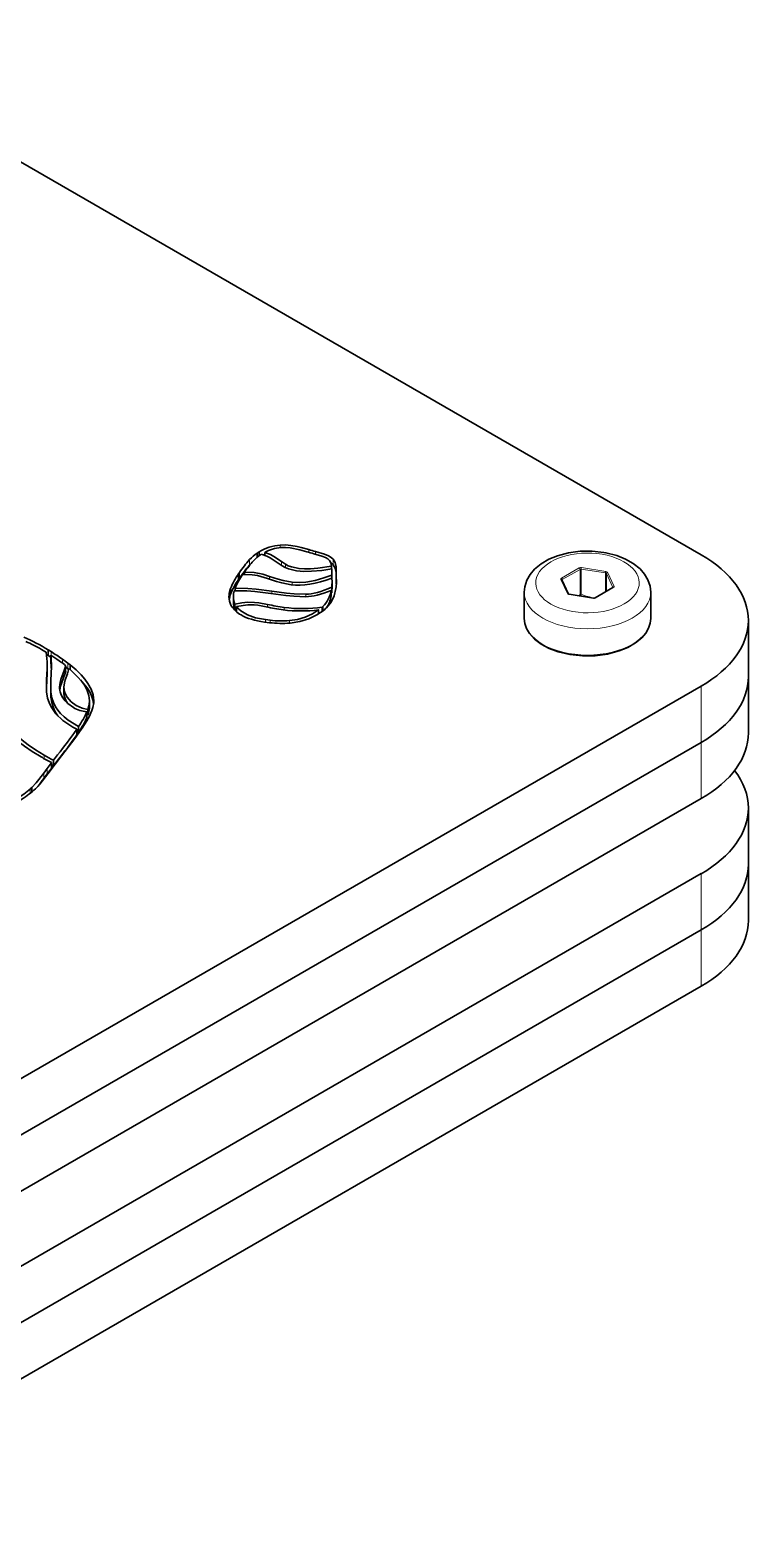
# Model space of a CAD drawing. Extents: x 413 to 941, y 150 to 687.
# Drawn here: x 792.7 to 824, y 621 to 685.5 of the extents above; entities that cross this region are included whole.
import ezdxf

# ---------------------------------------------------------------- set-up
doc = ezdxf.new("R2010")
doc.units = 0

msp = doc.modelspace()

# ---------------------------------------------------------------- linework, layer by layer
at = {"color": 7, "lineweight": 35}
for p, q in [((782.344, 685.523), (821.942, 662.661)), ((782.344, 634.084), (821.942, 656.946)), ((782.344, 631.634), (821.942, 654.496)), ((782.344, 631.634), (821.942, 654.496)), ((782.344, 629.185), (821.942, 652.047)), ((782.344, 625.919), (821.942, 648.781)), ((782.344, 623.469), (821.942, 646.331)), ((782.344, 623.469), (821.942, 646.331)), ((782.344, 621.02), (821.942, 643.882))]:
    msp.add_line(p, q, dxfattribs=at)
at = {"color": 7, "lineweight": 13, "ltscale": 0.006123}
for p, q in [((802.296, 662.451), (802.296, 662.206)), ((805.934, 662.47), (805.934, 662.225)), ((801.853, 661.897), (801.853, 661.652)), ((806.056, 662.143), (806.056, 661.898)), ((806.059, 661.812), (806.059, 661.567)), ((806.062, 661.747), (806.062, 661.502)), ((793.47, 657.403), (793.47, 657.158)), ((794.18, 657.506), (794.18, 657.261)), ((794.24, 656.717), (794.24, 656.472)), ((793.661, 653.591), (793.661, 653.346)), ((793.339, 653.162), (793.339, 652.917)), ((793.489, 653.365), (793.489, 653.12))]:
    msp.add_line(p, q, dxfattribs=at)
at = {"color": 7, "lineweight": 35, "ltscale": 0.002282}
msp.add_line((802.704, 662.788), (802.628, 662.737), dxfattribs=at)
at = {"color": 7, "lineweight": 35, "ltscale": 0.004466}
msp.add_line((802.628, 662.737), (802.628, 662.559), dxfattribs=at)
at = {"color": 7, "lineweight": 35, "ltscale": 0.004211}
msp.add_line((802.704, 662.788), (802.704, 662.619), dxfattribs=at)
at = {"color": 7, "lineweight": 35, "ltscale": 0.000952679}
msp.add_line((802.77, 662.666), (802.802, 662.687), dxfattribs=at)
at = {"color": 7, "lineweight": 35, "ltscale": 0.001043}
msp.add_line((802.952, 662.672), (802.914, 662.655), dxfattribs=at)
at = {"color": 7, "lineweight": 35, "ltscale": 0.00307}
msp.add_line((802.953, 662.765), (802.953, 662.642), dxfattribs=at)
at = {"color": 7, "lineweight": 13, "ltscale": 0.002739}
msp.add_line((803.63, 663.083), (803.63, 662.974), dxfattribs=at)
at = {"color": 7, "lineweight": 13, "ltscale": 0.003078}
msp.add_line((804.874, 662.887), (804.874, 662.764), dxfattribs=at)
at = {"color": 7, "lineweight": 13, "ltscale": 0.002979}
msp.add_line((805.166, 662.805), (805.166, 662.686), dxfattribs=at)
at = {"color": 7, "lineweight": 35, "ltscale": 0.001771}
for p, q in [((801.853, 661.897), (801.812, 661.839)), ((801.853, 661.652), (801.812, 661.594))]:
    msp.add_line(p, q, dxfattribs=at)
at = {"color": 7, "lineweight": 35, "ltscale": 0.006123}
for p, q in [((801.812, 661.839), (801.812, 661.594)), ((805.87, 661.255), (805.87, 661.01)), ((805.872, 661.275), (805.872, 661.03)), ((805.881, 661.489), (805.881, 661.245)), ((801.441, 661.112), (801.441, 660.867)), ((801.588, 660.834), (801.588, 660.589)), ((801.658, 660.519), (801.658, 660.275)), ((805.845, 661.112), (805.845, 660.867)), ((793.524, 658.528), (793.524, 658.283)), ((793.642, 658.291), (793.642, 658.046)), ((793.488, 657.869), (793.488, 657.624)), ((794.292, 657.835), (794.292, 657.59)), ((793.641, 656.958), (793.641, 656.713)), ((794.215, 656.897), (794.215, 656.652)), ((795.295, 656.089), (795.295, 655.844)), ((795.304, 656.089), (795.304, 655.844)), ((795.33, 656.309), (795.33, 656.064)), ((795.212, 655.822), (795.212, 655.577)), ((795.256, 655.928), (795.256, 655.683)), ((794.775, 655.071), (794.775, 654.826)), ((794.852, 655.182), (794.852, 654.937)), ((793.679, 653.614), (793.679, 653.369))]:
    msp.add_line(p, q, dxfattribs=at)
at = {"color": 7, "lineweight": 35, "ltscale": 0.002641}
msp.add_line((802.069, 661.908), (802.069, 661.802), dxfattribs=at)
at = {"color": 7, "lineweight": 35, "ltscale": 0.000266767}
msp.add_line((802.304, 662.214), (802.296, 662.206), dxfattribs=at)
at = {"color": 7, "lineweight": 35, "ltscale": 0.004938}
msp.add_line((803.542, 662.3), (803.704, 662.188), dxfattribs=at)
at = {"color": 7, "lineweight": 35, "ltscale": 0.004943}
msp.add_line((803.849, 662.257), (803.686, 662.37), dxfattribs=at)
at = {"color": 7, "lineweight": 13, "ltscale": 0.004247}
msp.add_line((803.686, 662.37), (803.686, 662.2), dxfattribs=at)
at = {"color": 7, "lineweight": 13, "ltscale": 0.003795}
msp.add_line((803.849, 662.257), (803.849, 662.106), dxfattribs=at)
at = {"color": 7, "lineweight": 35, "ltscale": 0.002838}
msp.add_line((805.863, 662.164), (805.863, 662.051), dxfattribs=at)
at = {"color": 7, "lineweight": 35, "ltscale": 0.00166}
msp.add_line((805.871, 661.94), (805.87, 661.874), dxfattribs=at)
at = {"color": 7, "lineweight": 35, "ltscale": 0.001605}
msp.add_line((805.87, 661.874), (805.871, 661.809), dxfattribs=at)
at = {"color": 7, "lineweight": 35, "ltscale": 0.00152}
msp.add_line((805.871, 662.053), (805.871, 661.992), dxfattribs=at)
at = {"color": 7, "lineweight": 35, "ltscale": 0.001293}
msp.add_line((805.871, 661.992), (805.871, 661.94), dxfattribs=at)
at = {"color": 7, "lineweight": 35, "ltscale": 0.004842}
for p, q in [((805.871, 661.992), (805.871, 661.798)), ((805.48, 660.409), (805.48, 660.215))]:
    msp.add_line(p, q, dxfattribs=at)
at = {"color": 7, "lineweight": 13, "ltscale": 0.003265}
msp.add_line((805.871, 661.94), (805.871, 661.809), dxfattribs=at)
at = {"color": 7, "lineweight": 35, "ltscale": 0.000869431}
msp.add_line((805.871, 661.809), (805.873, 661.775), dxfattribs=at)
at = {"color": 7, "lineweight": 35, "ltscale": 0.001413}
msp.add_line((806.06, 662.087), (806.056, 662.143), dxfattribs=at)
at = {"color": 7, "lineweight": 35, "ltscale": 0.000894423}
msp.add_line((806.058, 661.863), (806.056, 661.898), dxfattribs=at)
at = {"color": 7, "lineweight": 35, "ltscale": 0.001712}
msp.add_line((806.058, 661.87), (806.059, 661.939), dxfattribs=at)
at = {"color": 7, "lineweight": 35, "ltscale": 0.00147}
msp.add_line((806.059, 661.812), (806.058, 661.87), dxfattribs=at)
at = {"color": 7, "lineweight": 35, "ltscale": 0.006125}
for p, q in [((806.058, 661.87), (806.058, 661.625)), ((801.467, 661.194), (801.467, 660.949)), ((801.724, 660.418), (801.724, 660.173)), ((793.76, 653.719), (793.76, 653.474))]:
    msp.add_line(p, q, dxfattribs=at)
at = {"color": 7, "lineweight": 35, "ltscale": 0.002123}
msp.add_line((806.059, 661.939), (806.06, 662.024), dxfattribs=at)
at = {"color": 7, "lineweight": 35, "ltscale": 0.001613}
for p, q in [((806.062, 661.747), (806.059, 661.812)), ((806.062, 661.502), (806.059, 661.567))]:
    msp.add_line(p, q, dxfattribs=at)
at = {"color": 7, "lineweight": 35, "ltscale": 0.001578}
msp.add_line((806.06, 662.024), (806.06, 662.087), dxfattribs=at)
at = {"color": 7, "lineweight": 35, "ltscale": 0.003275}
msp.add_line((806.06, 662.087), (806.06, 661.956), dxfattribs=at)
at = {"color": 7, "lineweight": 13, "ltscale": 0.022392}
for p, q in [((816.638, 662.089), (815.862, 661.641)), ((817.347, 660.784), (818.123, 661.232))]:
    msp.add_line(p, q, dxfattribs=at)
at = {"color": 7, "lineweight": 13, "ltscale": 0.022393}
msp.add_line((816.673, 662.028), (815.898, 661.58), dxfattribs=at)
at = {"color": 7, "lineweight": 13, "ltscale": 0.027278}
msp.add_line((816.673, 660.937), (816.673, 662.028), dxfattribs=at)
at = {"color": 7, "lineweight": 13, "ltscale": 0.026804}
for p, q in [((817.781, 661.871), (816.722, 662.035)), ((816.191, 660.933), (817.251, 660.769))]:
    msp.add_line(p, q, dxfattribs=at)
at = {"color": 7, "lineweight": 13, "ltscale": 0.027277}
msp.add_line((816.722, 660.944), (816.722, 662.035), dxfattribs=at)
at = {"color": 7, "lineweight": 13, "ltscale": 0.026806}
msp.add_line((817.794, 661.94), (816.735, 662.104), dxfattribs=at)
at = {"color": 7, "lineweight": 13, "ltscale": 0.0205}
msp.add_line((817.781, 661.051), (817.781, 661.871), dxfattribs=at)
at = {"color": 7, "lineweight": 13, "ltscale": 0.01686}
msp.add_line((818.1, 661.239), (817.817, 661.851), dxfattribs=at)
at = {"color": 7, "lineweight": 13, "ltscale": 0.019479}
msp.add_line((817.817, 661.072), (817.817, 661.851), dxfattribs=at)
at = {"color": 7, "lineweight": 13, "ltscale": 0.016861}
for p, q in [((818.149, 661.287), (817.865, 661.899)), ((815.836, 661.585), (816.12, 660.974))]:
    msp.add_line(p, q, dxfattribs=at)
at = {"color": 7, "lineweight": 35, "ltscale": 0.002135}
for p, q in [((801.467, 661.194), (801.441, 661.113)), ((801.467, 660.949), (801.441, 660.868))]:
    msp.add_line(p, q, dxfattribs=at)
at = {"color": 7, "lineweight": 35, "ltscale": 0.002687}
msp.add_line((801.668, 661.208), (801.668, 661.101), dxfattribs=at)
at = {"color": 7, "lineweight": 13, "ltscale": 0.003171}
msp.add_line((803.167, 661.718), (803.167, 661.591), dxfattribs=at)
at = {"color": 7, "lineweight": 13, "ltscale": 0.00278}
msp.add_line((804.152, 661.467), (804.152, 661.356), dxfattribs=at)
at = {"color": 7, "lineweight": 35, "ltscale": 0.000498944}
for p, q in [((805.872, 661.275), (805.87, 661.255)), ((805.872, 661.03), (805.87, 661.01))]:
    msp.add_line(p, q, dxfattribs=at)
at = {"color": 7, "lineweight": 35, "ltscale": 0.003159}
msp.add_line((805.873, 661.775), (805.873, 661.648), dxfattribs=at)
at = {"color": 7, "lineweight": 35, "ltscale": 0.004019}
msp.add_line((805.877, 661.65), (805.881, 661.489), dxfattribs=at)
at = {"color": 7, "lineweight": 35, "ltscale": 0.001694}
msp.add_line((806.052, 661.201), (806.06, 661.269), dxfattribs=at)
at = {"color": 7, "lineweight": 35, "ltscale": 0.001468}
msp.add_line((806.059, 661.567), (806.058, 661.625), dxfattribs=at)
at = {"color": 7, "lineweight": 35, "ltscale": 0.002893}
msp.add_line((806.067, 661.387), (806.062, 661.502), dxfattribs=at)
at = {"color": 7, "lineweight": 35, "ltscale": 0.016861}
msp.add_line((815.882, 661.566), (816.166, 660.954), dxfattribs=at)
at = {"color": 7, "lineweight": 13, "ltscale": 0.001213}
msp.add_line((815.898, 661.531), (815.898, 661.58), dxfattribs=at)
at = {"color": 7, "lineweight": 35, "ltscale": 0.022392}
msp.add_line((817.322, 660.786), (818.098, 661.234), dxfattribs=at)
at = {"color": 7, "lineweight": 35, "ltscale": 0.000189516}
msp.add_line((818.098, 661.234), (818.104, 661.239), dxfattribs=at)
at = {"color": 7, "lineweight": 35, "ltscale": 0.000124525}
msp.add_line((801.627, 661.094), (801.628, 661.099), dxfattribs=at)
at = {"color": 7, "lineweight": 13, "ltscale": 0.002806}
msp.add_line((803.262, 661.082), (803.262, 660.97), dxfattribs=at)
at = {"color": 7, "lineweight": 13, "ltscale": 0.002716}
msp.add_line((804.744, 660.947), (804.744, 660.838), dxfattribs=at)
at = {"color": 7, "lineweight": 35, "ltscale": 0.000671014}
msp.add_line((805.87, 661.01), (805.845, 660.999), dxfattribs=at)
at = {"color": 7, "lineweight": 35, "ltscale": 0.028578}
msp.add_line((814.243, 659.885), (814.243, 661.028), dxfattribs=at)
at = {"color": 7, "lineweight": 35, "ltscale": 0.026806}
msp.add_line((816.199, 660.941), (817.258, 660.778), dxfattribs=at)
at = {"color": 7, "lineweight": 13, "ltscale": 0.002202}
msp.add_line((816.607, 660.878), (816.673, 660.937), dxfattribs=at)
at = {"color": 7, "lineweight": 13, "ltscale": 0.001009}
msp.add_line((816.672, 660.868), (816.702, 660.895), dxfattribs=at)
at = {"color": 7, "lineweight": 13, "ltscale": 0.001325}
msp.add_line((816.722, 660.944), (816.702, 660.895), dxfattribs=at)
at = {"color": 7, "lineweight": 13, "ltscale": 0.004038}
msp.add_line((816.854, 660.84), (816.702, 660.895), dxfattribs=at)
at = {"color": 7, "lineweight": 35, "ltscale": 0.028577}
msp.add_line((819.743, 659.885), (819.743, 661.028), dxfattribs=at)
at = {"color": 7, "lineweight": 35, "ltscale": 0.001474}
msp.add_line((801.482, 660.476), (801.511, 660.425), dxfattribs=at)
at = {"color": 7, "lineweight": 35, "ltscale": 0.001688}
msp.add_line((801.724, 660.288), (801.658, 660.275), dxfattribs=at)
at = {"color": 7, "lineweight": 13, "ltscale": 0.002884}
msp.add_line((803.076, 660.499), (803.076, 660.384), dxfattribs=at)
at = {"color": 7, "lineweight": 13, "ltscale": 0.002783}
msp.add_line((803.799, 660.371), (803.799, 660.26), dxfattribs=at)
at = {"color": 7, "lineweight": 35, "ltscale": 0.004404}
msp.add_line((805.299, 660.265), (805.299, 660.089), dxfattribs=at)
at = {"color": 7, "lineweight": 35, "ltscale": 0.001491}
msp.add_line((805.359, 660.128), (805.3, 660.12), dxfattribs=at)
at = {"color": 7, "lineweight": 35, "ltscale": 0.000816328}
msp.add_line((805.48, 660.409), (805.455, 660.388), dxfattribs=at)
at = {"color": 7, "lineweight": 35, "ltscale": 0.004776}
msp.add_line((805.455, 660.388), (805.455, 660.196), dxfattribs=at)
at = {"color": 7, "lineweight": 35, "ltscale": 0.002778}
msp.add_line((805.532, 660.258), (805.616, 660.331), dxfattribs=at)
at = {"color": 7, "lineweight": 35, "ltscale": 0.000860046}
msp.add_line((805.616, 660.331), (805.641, 660.354), dxfattribs=at)
at = {"color": 7, "lineweight": 35, "ltscale": 0.0054}
msp.add_line((802.944, 659.732), (803.158, 659.706), dxfattribs=at)
at = {"color": 7, "lineweight": 35, "ltscale": 0.005176}
msp.add_line((803.192, 659.813), (802.986, 659.838), dxfattribs=at)
at = {"color": 7, "lineweight": 13, "ltscale": 0.002788}
msp.add_line((802.986, 659.838), (802.986, 659.727), dxfattribs=at)
at = {"color": 7, "lineweight": 13, "ltscale": 0.002759}
msp.add_line((803.192, 659.813), (803.192, 659.703), dxfattribs=at)
at = {"color": 7, "lineweight": 13, "ltscale": 0.002748}
msp.add_line((804.025, 659.798), (804.025, 659.688), dxfattribs=at)
at = {"color": 7, "lineweight": 35, "ltscale": 0.061237}
for p, q in [((823.993, 657.354), (823.993, 659.803)), ((823.993, 649.189), (823.993, 651.638))]:
    msp.add_line(p, q, dxfattribs=at)
at = {"color": 7, "lineweight": 35, "ltscale": 0.004414}
msp.add_line((793.236, 658.543), (793.388, 658.454), dxfattribs=at)
at = {"color": 7, "lineweight": 35, "ltscale": 0.00156}
msp.add_line((793.388, 658.454), (793.441, 658.421), dxfattribs=at)
at = {"color": 7, "lineweight": 35, "ltscale": 0.001941}
msp.add_line((793.524, 658.283), (793.458, 658.323), dxfattribs=at)
at = {"color": 7, "lineweight": 35, "ltscale": 0.003822}
msp.add_line((793.655, 658.448), (793.524, 658.528), dxfattribs=at)
at = {"color": 7, "lineweight": 35, "ltscale": 0.003454}
msp.add_line((793.642, 658.211), (793.524, 658.283), dxfattribs=at)
at = {"color": 7, "lineweight": 13, "ltscale": 0.004123}
msp.add_line((793.655, 658.448), (793.655, 658.283), dxfattribs=at)
at = {"color": 7, "lineweight": 13, "ltscale": 0.004372}
msp.add_line((794.15, 658.119), (794.15, 657.944), dxfattribs=at)
at = {"color": 7, "lineweight": 35, "ltscale": 0.003148}
msp.add_line((794.485, 657.867), (794.385, 657.945), dxfattribs=at)
at = {"color": 7, "lineweight": 13, "ltscale": 0.006125}
for p, q in [((794.385, 657.945), (794.385, 657.7)), ((795.329, 656.282), (795.329, 656.037))]:
    msp.add_line(p, q, dxfattribs=at)
at = {"color": 7, "lineweight": 35, "ltscale": 0.001838}
msp.add_line((794.235, 657.88), (794.292, 657.835), dxfattribs=at)
at = {"color": 7, "lineweight": 35, "ltscale": 0.002908}
msp.add_line((794.385, 657.7), (794.293, 657.77), dxfattribs=at)
at = {"color": 7, "lineweight": 35, "ltscale": 0.001335}
msp.add_line((794.427, 657.667), (794.385, 657.7), dxfattribs=at)
at = {"color": 7, "lineweight": 35, "ltscale": 0.004968}
msp.add_line((794.485, 657.867), (794.485, 657.669), dxfattribs=at)
at = {"color": 7, "lineweight": 35, "ltscale": 0.061238}
for p, q in [((823.993, 654.904), (823.993, 657.354)), ((823.993, 649.189), (823.993, 646.74))]:
    msp.add_line(p, q, dxfattribs=at)
at = {"color": 7, "lineweight": 13, "ltscale": 0.061238}
for p, q in [((821.942, 656.946), (821.942, 654.496)), ((821.942, 654.496), (821.942, 652.047)), ((821.942, 646.331), (821.942, 643.882))]:
    msp.add_line(p, q, dxfattribs=at)
at = {"color": 7, "lineweight": 35, "ltscale": 0.004155}
for p, q in [((795.295, 656.089), (795.256, 655.928)), ((795.295, 655.844), (795.256, 655.683))]:
    msp.add_line(p, q, dxfattribs=at)
at = {"color": 7, "lineweight": 35, "ltscale": 0.000238628}
for p, q in [((795.304, 656.089), (795.295, 656.089)), ((795.304, 655.844), (795.295, 655.844))]:
    msp.add_line(p, q, dxfattribs=at)
at = {"color": 7, "lineweight": 35, "ltscale": 0.000654666}
msp.add_line((795.33, 656.309), (795.329, 656.282), dxfattribs=at)
at = {"color": 7, "lineweight": 35, "ltscale": 0.000656192}
msp.add_line((795.33, 656.064), (795.329, 656.037), dxfattribs=at)
at = {"color": 7, "lineweight": 35, "ltscale": 0.001353}
msp.add_line((795.465, 655.967), (795.478, 656.02), dxfattribs=at)
at = {"color": 7, "lineweight": 35, "ltscale": 0.00076454}
msp.add_line((795.517, 656.281), (795.517, 656.311), dxfattribs=at)
at = {"color": 7, "lineweight": 35, "ltscale": 0.001114}
msp.add_line((795.256, 655.683), (795.212, 655.689), dxfattribs=at)
at = {"color": 7, "lineweight": 35, "ltscale": 0.002271}
msp.add_line((795.434, 655.88), (795.456, 655.968), dxfattribs=at)
at = {"color": 7, "lineweight": 35, "ltscale": 0.000215587}
msp.add_line((795.456, 655.968), (795.465, 655.967), dxfattribs=at)
at = {"color": 7, "lineweight": 35, "ltscale": 0.004889}
msp.add_line((794.603, 655.164), (794.775, 655.071), dxfattribs=at)
at = {"color": 7, "lineweight": 35, "ltscale": 0.002185}
msp.add_line((794.852, 654.937), (794.775, 654.979), dxfattribs=at)
at = {"color": 7, "lineweight": 35, "ltscale": 0.001874}
msp.add_line((794.964, 655.05), (795.007, 655.111), dxfattribs=at)
at = {"color": 7, "lineweight": 13, "ltscale": 0.003812}
msp.add_line((793.362, 653.937), (793.362, 653.784), dxfattribs=at)
at = {"color": 7, "lineweight": 35, "ltscale": 0.007108}
for p, q in [((793.661, 653.591), (793.489, 653.365)), ((793.661, 653.346), (793.489, 653.12))]:
    msp.add_line(p, q, dxfattribs=at)
at = {"color": 7, "lineweight": 35, "ltscale": 0.000702876}
for p, q in [((793.679, 653.614), (793.661, 653.591)), ((793.679, 653.369), (793.661, 653.346))]:
    msp.add_line(p, q, dxfattribs=at)
at = {"color": 7, "lineweight": 35, "ltscale": 0.007068}
msp.add_line((793.662, 653.322), (793.833, 653.547), dxfattribs=at)
at = {"color": 7, "lineweight": 35, "ltscale": 0.002304}
msp.add_line((793.76, 653.474), (793.679, 653.517), dxfattribs=at)
at = {"color": 7, "lineweight": 35, "ltscale": 0.007421}
msp.add_line((793.941, 653.954), (793.76, 653.719), dxfattribs=at)
at = {"color": 7, "lineweight": 35, "ltscale": 0.007422}
msp.add_line((793.941, 653.709), (793.76, 653.474), dxfattribs=at)
at = {"color": 7, "lineweight": 35, "ltscale": 0.011459}
msp.add_line((793.833, 653.547), (794.113, 653.909), dxfattribs=at)
at = {"color": 7, "lineweight": 35, "ltscale": 0.006309}
for p, q in [((793.489, 653.365), (793.339, 653.162)), ((793.489, 653.12), (793.339, 652.917))]:
    msp.add_line(p, q, dxfattribs=at)
at = {"color": 7, "lineweight": 35, "ltscale": 0.006287}
msp.add_line((793.512, 653.12), (793.662, 653.322), dxfattribs=at)
at = {"color": 7, "lineweight": 35, "ltscale": 0.002305}
msp.add_line((792.824, 652.531), (792.754, 652.471), dxfattribs=at)
at = {"color": 7, "lineweight": 13, "ltscale": 0.00471}
msp.add_line((792.754, 652.471), (792.754, 652.282), dxfattribs=at)
at = {"color": 7, "lineweight": 35, "ltscale": 0.004855}
msp.add_line((792.824, 652.531), (792.824, 652.337), dxfattribs=at)
at = {"color": 7, "lineweight": 35, "ltscale": 0.002423}
msp.add_line((792.911, 652.41), (792.984, 652.474), dxfattribs=at)
at = {"color": 7, "lineweight": 13, "ltscale": 0.061237}
msp.add_line((821.942, 646.331), (821.942, 648.781), dxfattribs=at)
at = {"color": 7, "lineweight": 35}
for points in [[(802.802, 662.687), (803.046, 662.605), (803.194, 662.529), (803.542, 662.3)], [(803.686, 662.37), (803.35, 662.591), (803.199, 662.672), (802.953, 662.765)], [(804.874, 662.887), (804.541, 662.986), (804.363, 663.028), (804.081, 663.073), (803.859, 663.089), (803.63, 663.083)], [(803.654, 662.976), (803.857, 662.98), (804.056, 662.965), (804.475, 662.884), (804.782, 662.793)], [(805.088, 662.706), (805.441, 662.605), (805.595, 662.542), (805.691, 662.486), (805.767, 662.42)], [(805.934, 662.47), (805.843, 662.551), (805.729, 662.619), (805.552, 662.693), (805.166, 662.805)], [(806.056, 662.143), (806.018, 662.33), (805.934, 662.47)], [(814.243, 661.028), (814.267, 661.274), (814.356, 661.554), (814.501, 661.807), (814.692, 662.032), (814.98, 662.271), (815.314, 662.466), (815.686, 662.619), (816.168, 662.748), (816.677, 662.816), (817.197, 662.823), (817.71, 662.768)], [(819.743, 661.028), (819.714, 661.295), (819.62, 661.573), (819.471, 661.825), (819.279, 662.047), (818.987, 662.284), (818.651, 662.476), (818.278, 662.627), (817.793, 662.753), (817.71, 662.768)], [(803.167, 661.718), (802.877, 661.812), (802.489, 661.893), (802.069, 661.908)], [(803.704, 662.188), (803.841, 662.11), (803.992, 662.048), (804.331, 661.968), (804.652, 661.94), (804.989, 661.944), (805.438, 661.984), (805.871, 662.053)], [(805.863, 662.164), (805.268, 662.076), (804.937, 662.052), (804.688, 662.05), (804.448, 662.065), (804.119, 662.131), (803.975, 662.186), (803.849, 662.257)], [(805.767, 662.42), (805.831, 662.311), (805.863, 662.164)], [(806.056, 661.898), (806.018, 662.085), (805.934, 662.225)], [(803.262, 661.082), (802.575, 661.171), (802.219, 661.2), (801.668, 661.208)], [(801.986, 661.797), (802.402, 661.795), (802.634, 661.757), (802.78, 661.72), (803.07, 661.625)], [(803.07, 661.625), (803.461, 661.497), (803.693, 661.437), (804.109, 661.361)], [(804.152, 661.467), (803.76, 661.538), (803.541, 661.596), (803.167, 661.718)], [(805.873, 661.775), (805.529, 661.652), (805.147, 661.544), (804.746, 661.471), (804.445, 661.45), (804.152, 661.467)], [(805.641, 660.354), (805.842, 660.599), (805.979, 660.88), (806.052, 661.201)], [(801.628, 661.099), (802.168, 661.096), (802.517, 661.068), (803.216, 660.976)], [(803.076, 660.499), (802.698, 660.569), (802.513, 660.59), (802.215, 660.594), (801.958, 660.571), (801.658, 660.519)], [(803.216, 660.976), (803.872, 660.888), (804.213, 660.856), (804.747, 660.838)], [(804.744, 660.947), (804.232, 660.964), (803.901, 660.996), (803.262, 661.082)], [(801.724, 660.418), (802.22, 660.486), (802.486, 660.483), (802.654, 660.464), (803.013, 660.397)], [(802.986, 659.838), (802.553, 659.924), (802.196, 660.051), (801.919, 660.216), (801.811, 660.313), (801.724, 660.418)], [(805.299, 660.265), (805.025, 660.089), (804.717, 659.95), (804.382, 659.852), (804.025, 659.798)], [(804.053, 659.69), (804.473, 659.755), (804.866, 659.873), (805.222, 660.042), (805.532, 660.258)], [(816.23, 658.318), (815.715, 658.44), (815.325, 658.586), (814.98, 658.77), (814.692, 658.988), (814.469, 659.234), (814.342, 659.448), (814.265, 659.674), (814.243, 659.885)], [(816.23, 658.318), (816.775, 658.26), (817.329, 658.267), (817.869, 658.339), (818.374, 658.474), (818.754, 658.63), (819.085, 658.823), (819.357, 659.048), (819.528, 659.25), (819.651, 659.464), (819.723, 659.691), (819.743, 659.885)], [(794.18, 657.506), (794.084, 657.232), (794.049, 657.098), (794.027, 656.897)], [(794.215, 656.897), (794.237, 657.088), (794.271, 657.218), (794.365, 657.483)], [(794.44, 657.706), (794.828, 657.34), (794.981, 657.162), (795.106, 656.986), (795.23, 656.756), (795.305, 656.531), (795.33, 656.309)], [(795.517, 656.311), (795.489, 656.559), (795.404, 656.81), (795.261, 657.066), (795.127, 657.248), (794.965, 657.433), (794.744, 657.648), (794.485, 657.867)], [(793.453, 656.959), (793.465, 656.69), (793.509, 656.423), (793.568, 656.232), (793.656, 656.042), (793.864, 655.745), (794.174, 655.453), (794.603, 655.164)], [(794.852, 655.182), (794.4, 655.464), (794.223, 655.607), (794.074, 655.75), (793.953, 655.895), (793.855, 656.041), (793.76, 656.235), (793.697, 656.432), (793.653, 656.692), (793.641, 656.958)], [(793.954, 655.648), (793.842, 655.82), (793.759, 655.993), (793.687, 656.228), (793.651, 656.468), (793.641, 656.713)], [(794.18, 657.261), (794.07, 656.937), (794.036, 656.778)], [(794.054, 656.699), (794.103, 656.564), (794.17, 656.44), (794.266, 656.31), (794.38, 656.194), (794.627, 656.015)], [(795.256, 655.928), (795.003, 655.988), (794.755, 656.101), (794.532, 656.262), (794.354, 656.469), (794.288, 656.588), (794.24, 656.717)], [(795.51, 656.189), (795.479, 656.355), (795.422, 656.524), (795.339, 656.694), (795.23, 656.867), (794.935, 657.219)], [(791.438, 655.812), (791.468, 655.561), (791.566, 655.299), (791.741, 655.023), (792.005, 654.732), (792.231, 654.532), (792.502, 654.324), (792.834, 654.099), (793.222, 653.864)], [(793.362, 653.937), (792.981, 654.168), (792.655, 654.39), (792.398, 654.587), (792.184, 654.777), (791.928, 655.059), (791.758, 655.325), (791.664, 655.578), (791.635, 655.821)], [(795.007, 655.111), (795.216, 655.436), (795.314, 655.61), (795.434, 655.88)], [(794.113, 653.909), (794.69, 654.665), (794.964, 655.05)], [(793.339, 653.162), (793.008, 652.732), (792.824, 652.531)], [(792.984, 652.474), (793.174, 652.682), (793.512, 653.12)]]:
    msp.add_lwpolyline(points, dxfattribs=at)
for centre, radius, start, end in [((806.798, 658.389), 6.063, 137.9346, 144.6451), ((803.671, 661.193), 1.863, 124.04339, 137.54058), ((803.711, 661.271), 1.683, 123.98028, 137.82157), ((803.774, 661.03), 2.058, 93.99801, 121.33317), ((803.806, 661.211), 1.772, 94.93769, 118.7728), ((806.279, 667.536), 4.974, 252.47778, 256.146), ((806.475, 668.034), 5.39, 252.72217, 255.94892), ((804.294, 660.09), 3.036, 144.82275, 158.66046), ((806.798, 658.144), 6.063, 137.9346, 144.6451), ((806.847, 658.483), 5.879, 138.2149, 144.37263), ((805.517, 661.845), 0.564, 42.34313, 56.47049), ((804.294, 659.845), 3.036, 144.82275, 158.66046), ((804.401, 660.108), 2.947, 145.03265, 158.07398), ((803.554, 661.481), 2.327, 354.92358, 0.21349), ((803.554, 661.236), 2.327, 354.92358, 0.21349), ((803.473, 661.495), 2.597, 354.99236, 0.20273), ((801.718, 661.488), 4.351, 0.21367, 3.4128), ((802.405, 660.821), 1.007, 163.21426, 179.46505), ((802.179, 660.826), 0.781, 179.67828, 206.66231), ((802.491, 660.558), 1.094, 163.59347, 171.993), ((802.523, 660.826), 0.936, 163.33105, 179.469), ((802.306, 660.83), 0.719, 179.63436, 205.59292), ((802.306, 660.585), 0.719, 179.63436, 205.59292), ((804.579, 661.321), 1.282, 314.65773, 350.64236), ((804.535, 661.093), 1.328, 325.83287, 350.23135), ((816.204, 661.006), 0.0644, 232.3851, 264.99437), ((817.277, 660.882), 0.106, 259.87854, 295.29891), ((805.212, 670.62), 10.457, 257.86367, 261.98882), ((805.262, 670.678), 10.41, 257.87815, 261.9173), ((804.525, 666.1), 5.885, 262.47875, 277.56215), ((804.574, 665.88), 5.562, 261.98883, 279.11554), ((803.696, 664.418), 4.743, 263.48615, 274.31862), ((803.695, 664.177), 4.393, 263.42786, 274.31394), ((788.432, 650.056), 9.885, 58.99152, 65.90113), ((788.701, 650.464), 9.265, 60.69429, 65.43663), ((790.57, 657.9), 2.919, 359.39946, 10.28973), ((789.846, 657.816), 3.825, 359.68924, 7.13124), ((788.6, 650.29), 9.457, 55.14775, 57.77981), ((790.035, 657.587), 3.636, 1.38901, 7.25523), ((788.63, 650.344), 9.535, 54.62964, 58.20258), ((789.432, 651.632), 7.881, 52.44941, 54.53671), ((790.052, 652.333), 7.09, 52.32604, 54.69369), ((800.795, 656.882), 7.343, 175.93152, 179.39514), ((786.028, 657.935), 7.461, 355.91414, 359.49726), ((786.028, 657.69), 7.461, 355.91414, 359.49726), ((800.877, 656.882), 7.237, 175.90408, 179.39973), ((786.894, 657.823), 6.778, 356.41168, 359.76559), ((790.122, 659.079), 4.353, 338.81692, 343.38492), ((790.122, 658.834), 4.353, 338.81692, 343.38492), ((789.057, 659.395), 5.641, 340.18926, 342.58398), ((803.87, 656.481), 10.421, 176.27438, 178.01839), ((794.748, 656.894), 0.721, 179.7393, 195.69282), ((794.868, 656.893), 0.653, 179.67493, 195.67364), ((794.868, 656.648), 0.653, 179.67493, 195.67364), ((795.111, 656.724), 0.907, 196.1753, 214.8319), ((795.408, 657.408), 1.598, 240.73165, 262.93928), ((794.244, 656.324), 1.086, 347.48933, 357.81795), ((794.244, 656.079), 1.086, 347.48933, 357.81795), ((794.351, 656.322), 1.167, 344.98532, 357.96437), ((791.793, 657.337), 3.741, 324.84045, 336.10372), ((791.793, 657.092), 3.741, 324.84045, 336.10372), ((774.689, 669.218), 24.569, 321.59037, 324.84171), ((774.689, 668.973), 24.569, 321.59037, 324.84171), ((800.008, 665.728), 13.668, 240.23034, 242.4131), ((799.947, 665.499), 13.306, 240.33712, 242.29133), ((785.666, 658.436), 9.452, 321.67982, 324.27367), ((789.54, 656.282), 4.987, 301.84091, 310.14358), ((789.516, 656.451), 5.279, 301.89994, 310.03213)]:
    msp.add_arc(centre, radius, start, end, dxfattribs=at)
at = {"color": 7, "lineweight": 13}
for centre, radius, start, end in [((816.77, 660.973), 0.104, 200.80284, 229.22291), ((817.625, 663.102), 2.339, 247.27351, 262.43118)]:
    msp.add_arc(centre, radius, start, end, dxfattribs=at)
for centre, major_axis, ratio, start_param, end_param in [((816.993, 661.436), (2.25, 0), 0.57735, 1.285398, 7.568583), ((816.709, 662.048), (0.1, 0), 0.57735, 1.308997, 2.356194), ((816.638, 662.048), (-0.025, 0.0433), 0.57735, 3.926991, 5.497787), ((816.709, 662.007), (0.05, 0), 0.57735, 1.308997, 2.356194), ((816.735, 662.063), (0.0076, 0.0494), 0.211325, 0.631914, 2.202711), ((817.794, 661.899), (0.0076, 0.0494), 0.211325, 0.631914, 2.202711), ((817.768, 661.843), (0.05, 0), 0.57735, 0.261799, 1.308997), ((817.768, 661.884), (0.1, 0), 0.57735, 0.261799, 1.308997), ((817.865, 661.858), (0.0453, 0.0211), 0.788675, 1.219917, 2.790713), ((815.933, 661.6), (0.1, 0), 0.57735, 2.356194, 3.403392), ((815.836, 661.545), (-0.0453, -0.0211), 0.788675, 3.141471, 4.36151), ((815.862, 661.6), (-0.025, 0.0433), 0.57735, 3.926991, 5.497787), ((815.933, 661.56), (0.05, 0), 0.57735, 2.356194, 3.043192), ((818.123, 661.191), (0.025, -0.0433), 0.57735, 2.356194, 3.141593), ((818.149, 661.247), (0.0453, 0.0211), 0.788675, 1.219917, 2.790713), ((818.052, 661.273), (0.1, 0), 0.57735, 5.497787, 6.544985), ((816.993, 661.028), (2.75, 0), 0.57735, 3.141622, 6.283214), ((816.12, 660.933), (-0.0453, -0.0211), 0.788675, 3.141471, 4.36151), ((816.217, 660.989), (0.1, 0), 0.57735, 3.403392, 4.45059), ((816.191, 660.892), (-0.0076, -0.0494), 0.211325, 3.141593, 3.773507), ((816.709, 660.916), (0.05, 0), 0.57735, 1.308997, 2.356194), ((817.276, 660.825), (0.1, 0), 0.57735, 4.45059, 5.497787), ((817.251, 660.728), (-0.0076, -0.0494), 0.211325, 3.141593, 3.773507), ((817.347, 660.743), (0.025, -0.0433), 0.57735, 2.356194, 3.141593), ((816.993, 659.885), (2.75, 0), 0.57735, 3.141622, 6.283214)]:
    msp.add_ellipse(centre, major_axis=major_axis, ratio=ratio, start_param=start_param, end_param=end_param, dxfattribs=at)
at = {"color": 7, "lineweight": 35}
for centre, major_axis, ratio, start_param, end_param in [((816.993, 659.803), (7, 0), 0.57735, 6.283185, 7.068583), ((815.103, 677.229), (-11.744, -15.574), 0.267388, 0.149327, 0.396342), ((807.169, 663.219), (2.846, 2.119), 0.288189, 3.516358, 4.038139), ((816.636, 674.571), (-12.451, -13.554), 0.177759, 0.164454, 0.362076), ((806.456, 662.273), (5.017, 1.692), 0.388583, 3.225153, 3.471264), ((806.858, 662.356), (5.414, 1.78), 0.368489, 3.459902, 3.791238), ((816.993, 659.803), (7, 0), 0.57735, 5.497787, 6.283185), ((816.993, 657.354), (7, 0), 0.57735, 5.497787, 6.283185), ((816.993, 657.354), (7, 0), 0.57735, 5.497787, 6.283185), ((816.993, 654.904), (7, 0), 0.57735, 5.497787, 6.283185), ((816.993, 651.638), (7, 0), 0.57735, 6.283185, 6.699139), ((816.993, 651.638), (7, 0), 0.57735, 5.497787, 6.283185), ((816.993, 649.189), (7, 0), 0.57735, 5.497787, 6.283185), ((816.993, 649.189), (-7, 0), 0.57735, 2.356194, 3.141593), ((816.993, 646.74), (-7, 0), 0.57735, 2.356194, 3.141593)]:
    msp.add_ellipse(centre, major_axis=major_axis, ratio=ratio, start_param=start_param, end_param=end_param, dxfattribs=at)

doc.saveas('drawing.dxf')
